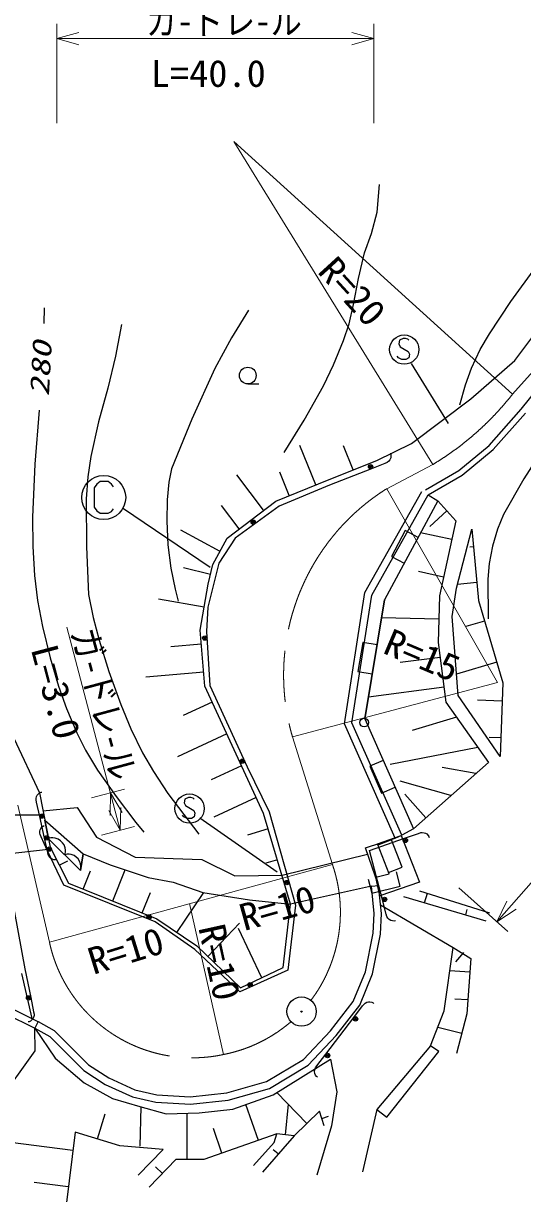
# Model space of a CAD drawing. Units: millimetres, scale not verified. Extents: x 40000 to 680000, y 20000 to 380000.
# Drawn here: x 449885 to 483978, y 239518 to 319326 of the extents above; entities that cross this region are included whole.
import ezdxf
from ezdxf.enums import TextEntityAlignment as Align

# ---------------------------------------------------------------- set-up
doc = ezdxf.new("R2010")
doc.units = ezdxf.units.MM
doc.header["$LTSCALE"] = 1000
doc.linetypes.add('CHAIN', pattern=[18.5, 12, -1.5, 3.5, -1.5])
for name, color, linetype, lineweight in [('M-BGD', 7, 'Continuous', 25), ('M-BGD-EXST', 7, 'Continuous', 25), ('M-BMK', 2, 'CHAIN', 13), ('M-BMK-SRVR', 3, 'Continuous', 25), ('M-STR-HTXT', 7, 'Continuous', 13), ('M-STR-STR1', 1, 'Continuous', 25)]:
    doc.layers.add(name, color=color, linetype=linetype, lineweight=lineweight)
doc.styles.add('ＭＳ ゴシック', font='')
doc.styles.get('ＭＳ ゴシック').set_extended_font_data('MS Gothic')

msp = doc.modelspace()

# ---------------------------------------------------------------- linework, layer by layer
at = {"layer": 'M-BGD'}
for p, q in [((451308, 299918), (451283, 298862)), ((483436, 296347), (486203, 300023)), ((480438, 293718), (483436, 296347)), ((483871, 293006), (486864, 296736)), ((465210, 294741), (465960, 294741)), ((476380, 290674), (480438, 293718)), ((481684, 290546), (483871, 293006)), ((481963, 290257), (484177, 292748)), ((469854, 287861), (468767, 290545)), ((472396, 288876), (471744, 290523)), ((474028, 289521), (476380, 290674)), ((479612, 288834), (481684, 290546)), ((474953, 290006), (474982, 289931)), ((474989, 289805), (474970, 289690)), ((474982, 289931), (474989, 289805)), ((479841, 288505), (481963, 290257)), ((470765, 288230), (474028, 289521)), ((473648, 288953), (470798, 287828)), ((474578, 289320), (473648, 288953)), ((474727, 289379), (474578, 289320)), ((474842, 289468), (474727, 289379)), ((474913, 289560), (474842, 289468)), ((474970, 289690), (474913, 289560)), ((466291, 286120), (464452, 288528)), ((467121, 286754), (470765, 288230)), ((468032, 287123), (467387, 288716)), ((477335, 287513), (479612, 288834)), ((477535, 287167), (479841, 288505)), ((470798, 287828), (467348, 286403)), ((473197, 280506), (477100, 287413)), ((463801, 284217), (467121, 286754)), ((473677, 280339), (477535, 287167)), ((478178, 286763), (474557, 280012)), ((477535, 287167), (478178, 286763)), ((478178, 286763), (479423, 285406)), ((464631, 284852), (463417, 286441)), ((467348, 286403), (464349, 284229)), ((478800, 286084), (477636, 285017)), ((479423, 285406), (478291, 280276)), ((463316, 283318), (460648, 284755)), ((462832, 282419), (463801, 284217)), ((464349, 284229), (463224, 282504)), ((475959, 284742), (475014, 282979)), ((476840, 284269), (475959, 284742)), ((479140, 284123), (477013, 284592)), ((479460, 280804), (480516, 284840)), ((480516, 284840), (480969, 279974)), ((480630, 283623), (480364, 283599)), ((475014, 282979), (475895, 282506)), ((462671, 281750), (460825, 282195)), ((463224, 282504), (462474, 279504)), ((462509, 281081), (462832, 282419)), ((478574, 281558), (476864, 281936)), ((461956, 277945), (462509, 281081)), ((480856, 281191), (479529, 281067)), ((471807, 271566), (473197, 280506)), ((472323, 271635), (473677, 280339)), ((478291, 280276), (478216, 277108)), ((479159, 278880), (479460, 280804)), ((462233, 279513), (459110, 280064)), ((462474, 279504), (462399, 277854)), ((474557, 280012), (473199, 271903)), ((473199, 271903), (474557, 280012)), ((480969, 279974), (482629, 274354)), ((478253, 278692), (474351, 278785)), ((479573, 273487), (479159, 278880)), ((481384, 278569), (480092, 278188)), ((462279, 274119), (461956, 277945)), ((462399, 277854), (462624, 274180)), ((462037, 276988), (459954, 276813)), ((473057, 277109), (472727, 275136)), ((474043, 276944), (473057, 277109)), ((478216, 277108), (478744, 273034)), ((478348, 276089), (475620, 275736)), ((482214, 275759), (479461, 274946)), ((462198, 275075), (458251, 274742)), ((472727, 275136), (473713, 274971)), ((466291, 265448), (462279, 274119)), ((462624, 274180), (465174, 268630)), ((478612, 274053), (473447, 273383)), ((482629, 274354), (482440, 269338)), ((462780, 273035), (460802, 272119)), ((478744, 273034), (481648, 268923)), ((482440, 269338), (479573, 273487)), ((482581, 273100), (480902, 273163)), ((475284, 263759), (471807, 271566)), ((475740, 263962), (472323, 271635)), ((473199, 271903), (476518, 264397)), ((479470, 272006), (476443, 271111)), ((449227, 270576), (450979, 266840)), ((463783, 270867), (460406, 269304)), ((482487, 270592), (481700, 270622)), ((480922, 269951), (474934, 268772)), ((474454, 269064), (473540, 268660)), ((464787, 268699), (462712, 267739)), ((465174, 268630), (466674, 265555)), ((473540, 268660), (474349, 266831)), ((481648, 268923), (476518, 264397)), ((480793, 268169), (478480, 268583)), ((479083, 266660), (475613, 267641)), ((450754, 266466), (450787, 266596)), ((450787, 266596), (450828, 266687)), ((450828, 266687), (450893, 266763)), ((450893, 266763), (450997, 266848)), ((450979, 266840), (451717, 263151)), ((450997, 266848), (451091, 266889)), ((451091, 266889), (451149, 266902)), ((474349, 266831), (475263, 267235)), ((477373, 265151), (475944, 266771)), ((450756, 266364), (450754, 266466)), ((450790, 266208), (450756, 266364)), ((451006, 265231), (450790, 266208)), ((451222, 265629), (453548, 265860)), ((453548, 265860), (454868, 263823)), ((465790, 266532), (462895, 265192)), ((451333, 263750), (451006, 265231)), ((451606, 263706), (451349, 264990)), ((451349, 264990), (453963, 262692)), ((468136, 259268), (466291, 265448)), ((466674, 265555), (468473, 259181)), ((451004, 264101), (451008, 264235)), ((451008, 264235), (451028, 264333)), ((451028, 264333), (451075, 264421)), ((451075, 264421), (451159, 264526)), ((451159, 264526), (451241, 264587)), ((451241, 264587), (451295, 264612)), ((466606, 264395), (465195, 263973)), ((476518, 264397), (475740, 263962)), ((451029, 264002), (451004, 264101)), ((451097, 263857), (451029, 264002)), ((451521, 262951), (451097, 263857)), ((451549, 262773), (451333, 263750)), ((451752, 263787), (451571, 263741)), ((453775, 261560), (451606, 263706)), ((451888, 263788), (451752, 263787)), ((452046, 263766), (451888, 263788)), ((452250, 263699), (452046, 263766)), ((452409, 263587), (452250, 263699)), ((452546, 263452), (452409, 263587)), ((452660, 263294), (452546, 263452)), ((454868, 263823), (457509, 262466)), ((473237, 263107), (475284, 263759)), ((473522, 262923), (475920, 263755)), ((474067, 263371), (475691, 263940)), ((474859, 261334), (474067, 263371)), ((475032, 263647), (474100, 263285)), ((475757, 261783), (475032, 263647)), ((475284, 263759), (475740, 263962)), ((475691, 263940), (476933, 260768)), ((475920, 263755), (476864, 264083)), ((476864, 264083), (477016, 264135)), ((477016, 264135), (477117, 264149)), ((477117, 264149), (477250, 264131)), ((477250, 264131), (477345, 264101)), ((477345, 264101), (477428, 264045)), ((477428, 264045), (477524, 263951)), ((477524, 263951), (477576, 263863)), ((477576, 263863), (477595, 263807)), ((452647, 260544), (451521, 262951)), ((451583, 262617), (451549, 262773)), ((451652, 262489), (451583, 262617)), ((451717, 263151), (452962, 260698)), ((452729, 263091), (452660, 263294)), ((452708, 262615), (452753, 262797)), ((452878, 262659), (452708, 262615)), ((452752, 262932), (452729, 263091)), ((452753, 262797), (452752, 262932)), ((453005, 262659), (452878, 262659)), ((453154, 262639), (453005, 262659)), ((453345, 262576), (453154, 262639)), ((453494, 262471), (453345, 262576)), ((453963, 262692), (453775, 261560)), ((453775, 261560), (453963, 262692)), ((453963, 262692), (455811, 261937)), ((474144, 260532), (473237, 263107)), ((474403, 259546), (473522, 262923)), ((448577, 262537), (449996, 254854)), ((451733, 262404), (451652, 262489)), ((451852, 262328), (451733, 262404)), ((451962, 262291), (451852, 262328)), ((452088, 262278), (451962, 262291)), ((452166, 262295), (452088, 262278)), ((452340, 261924), (452922, 262219)), ((453622, 262344), (453494, 262471)), ((453729, 262196), (453622, 262344)), ((453793, 262006), (453729, 262196)), ((453815, 261857), (453793, 262006)), ((453816, 261730), (453815, 261857)), ((455811, 261937), (458414, 261070)), ((457509, 262466), (462072, 262315)), ((462072, 262315), (464335, 261183)), ((467235, 262288), (466451, 262054)), ((474825, 261421), (475757, 261783)), ((453775, 261560), (453816, 261730)), ((453969, 260290), (454469, 261526)), ((455983, 259475), (456841, 261594)), ((458414, 261070), (460111, 260768)), ((464335, 261183), (467549, 261234)), ((473943, 261102), (474859, 261334)), ((474217, 259818), (473943, 261102)), ((475616, 260494), (475370, 261464)), ((458896, 258060), (452647, 260544)), ((452962, 260698), (459004, 258253)), ((460111, 260768), (462148, 260052)), ((473432, 260972), (473677, 260003)), ((473647, 260481), (474144, 260532)), ((473837, 258611), (473647, 260481)), ((473677, 260003), (475616, 260494)), ((474338, 258624), (474144, 260532)), ((476933, 260768), (474217, 259818)), ((476933, 260178), (481723, 258670)), ((457997, 258661), (458560, 260051)), ((460365, 257331), (462204, 260043)), ((462148, 260052), (465316, 259561)), ((465316, 259561), (468136, 259268)), ((474655, 258579), (474403, 259546)), ((481497, 258104), (475877, 259763)), ((477282, 259349), (477477, 260007)), ((467629, 254932), (468136, 259268)), ((468473, 259181), (467948, 254756)), ((473776, 257281), (473837, 258611)), ((474274, 257219), (474338, 258624)), ((474279, 259205), (479234, 256310)), ((474696, 258424), (474655, 258579)), ((480092, 258519), (480200, 258884)), ((461585, 256165), (458896, 258060)), ((459004, 258253), (461725, 256408)), ((462475, 255693), (464642, 257966)), ((474770, 258299), (474696, 258424)), ((474853, 258217), (474770, 258299)), ((474975, 258146), (474853, 258217)), ((475087, 258113), (474975, 258146)), ((475213, 258104), (475087, 258113)), ((475290, 258125), (475213, 258104)), ((466176, 254241), (464576, 257601)), ((473243, 254649), (473776, 257281)), ((473724, 254504), (474274, 257219)), ((461725, 256408), (464723, 253549)), ((478630, 251972), (479234, 256310)), ((479234, 256310), (480441, 255555)), ((464658, 253271), (461585, 256165)), ((479951, 255970), (479402, 255322)), ((480441, 255555), (480177, 251784)), ((449996, 254854), (450388, 252897)), ((467948, 254756), (464658, 253271)), ((464723, 253549), (467629, 254932)), ((472414, 252623), (473243, 254649)), ((480375, 254613), (479011, 254708)), ((449757, 254520), (450458, 251466)), ((472851, 252370), (473724, 254504)), ((448859, 252252), (450880, 251258)), ((450388, 252897), (450584, 251916)), ((470858, 250620), (472414, 252623)), ((471238, 250295), (472851, 252370)), ((472445, 251521), (473053, 252316)), ((473053, 252316), (473150, 252443)), ((473150, 252443), (473227, 252510)), ((473227, 252510), (473347, 252569)), ((473347, 252569), (473444, 252596)), ((473444, 252596), (473544, 252595)), ((473544, 252595), (473675, 252570)), ((473675, 252570), (473767, 252525)), ((473767, 252525), (473815, 252489)), ((480243, 252727), (479347, 252789)), ((448638, 251803), (450660, 250809)), ((450537, 251438), (450470, 251363)), ((450580, 251528), (450537, 251438)), ((450615, 251657), (450580, 251528)), ((450584, 251916), (450615, 251759)), ((450615, 251759), (450615, 251657)), ((470537, 249026), (472445, 251521)), ((477688, 249596), (478630, 251972)), ((480177, 251784), (479460, 249068)), ((450270, 251241), (450211, 251230)), ((450364, 251281), (450270, 251241)), ((450470, 251363), (450364, 251281)), ((450905, 251245), (450660, 250809)), ((450660, 250809), (451691, 250229)), ((450679, 249253), (450660, 250809)), ((450660, 250809), (452049, 248755)), ((450905, 251245), (451996, 250631)), ((451996, 250631), (454328, 248299)), ((469019, 248661), (470858, 250620)), ((479819, 250426), (478188, 250856)), ((451691, 250229), (454012, 247908)), ((469335, 248267), (471238, 250295)), ((447565, 244894), (450679, 249253)), ((469930, 248232), (470537, 249026)), ((477688, 249596), (474029, 245259)), ((474708, 244730), (478253, 249219)), ((478253, 249219), (477688, 249596)), ((452049, 248755), (454042, 247074)), ((454328, 248299), (455714, 247404)), ((466487, 247158), (469019, 248661)), ((466687, 246695), (469335, 248267)), ((466934, 246264), (470857, 248693)), ((469832, 248104), (469930, 248232)), ((470857, 248693), (471293, 246451)), ((454012, 247908), (455473, 246964)), ((469766, 247853), (469779, 247969)), ((469785, 247713), (469766, 247853)), ((469779, 247969), (469832, 248104)), ((469828, 247604), (469785, 247713)), ((469899, 247500), (469828, 247604)), ((469962, 247451), (469899, 247500)), ((454042, 247074), (455972, 246015)), ((455473, 246964), (457335, 246116)), ((455714, 247404), (457494, 246592)), ((463777, 246381), (466487, 247158)), ((463873, 245888), (466687, 246695)), ((455972, 246015), (457841, 245454)), ((457335, 246116), (458928, 245764)), ((457494, 246592), (458998, 246260)), ((458998, 246260), (461276, 246121)), ((461276, 246121), (463777, 246381)), ((461287, 245619), (463873, 245888)), ((464193, 245267), (466934, 246264)), ((469238, 244302), (467192, 246424)), ((471293, 246451), (470919, 244146)), ((457841, 245454), (459647, 244956)), ((457871, 242745), (457931, 245429)), ((458928, 245764), (461287, 245619)), ((459647, 244956), (461889, 245018)), ((461889, 245018), (464193, 245267)), ((465936, 243150), (465082, 245591)), ((467774, 243524), (467994, 245616)), ((470110, 245143), (468366, 243461)), ((470421, 244146), (470110, 245143)), ((474029, 245259), (473048, 240996)), ((474029, 245259), (474708, 244730)), ((454944, 243243), (455469, 244957)), ((461079, 241842), (461079, 244996)), ((470265, 244645), (470730, 244790)), ((453418, 243711), (452796, 238728)), ((456470, 242776), (453418, 243711)), ((467182, 243586), (462200, 241842)), ((463445, 242278), (462857, 243960)), ((468366, 243461), (466217, 240977)), ((467000, 243009), (467182, 243586)), ((468366, 243461), (467182, 243586)), ((470919, 244146), (469918, 240770)), ((453263, 242465), (447564, 243177)), ((459420, 242527), (456470, 242776)), ((465601, 241443), (467000, 243009)), ((457713, 240774), (459420, 242527)), ((460285, 241842), (458477, 239948)), ((462200, 241842), (460285, 241842)), ((467292, 242219), (466954, 242511)), ((459381, 240895), (458899, 241355)), ((452951, 239974), (450613, 240266))]:
    msp.add_line(p, q, dxfattribs=at)
for points in [[(479699, 293318), (480071, 294668), (480484, 295809), (481084, 297077), (481710, 298162), (483179, 300356), (484885, 302713), (485821, 304010), (486701, 305406), (487623, 307123), (488559, 309096), (489937, 312205), (491179, 315264), (494441, 324435), (495736, 327903), (497168, 331423), (499255, 335574)], [(467704, 290061), (469064, 292278), (470371, 294612), (471072, 296051), (471749, 297689), (472122, 298830), (472432, 300156), (472763, 301928), (473190, 303668), (473656, 304992), (474041, 306447), (474215, 308350)], [(491610, 301645), (490849, 300012), (489990, 298426), (488704, 296398), (487500, 294292), (486516, 292323), (485506, 290537), (484061, 288262), (482666, 285835), (482253, 284823), (481912, 283667), (481693, 282483), (481600, 281428), (481623, 278718)], [(465248, 299776), (464104, 297893), (462967, 295800), (461397, 292339), (459999, 288948), (459812, 288038), (459695, 286840), (459672, 285374), (459759, 283771), (459961, 282183), (460250, 280751), (460455, 279918)], [(456591, 298798), (456180, 296636), (455659, 294457), (455023, 292142), (454491, 289794), (454286, 288407), (454179, 286905), (454191, 283626), (454337, 280387), (454642, 278813), (455050, 277257), (455721, 275120), (456542, 272874), (457234, 271209), (458019, 269589), (458762, 268298), (459761, 266804), (461873, 264021)], [(450971, 292941), (450678, 289260), (450500, 285662), (450520, 283660), (450648, 281662), (450856, 279960), (451185, 278192), (451712, 276053), (452292, 274116), (452824, 272601), (453525, 270944), (454134, 269756), (454958, 268392), (456221, 266590), (457574, 264838), (458107, 264168)]]:
    msp.add_lwpolyline(points, dxfattribs=at)
for centre, radius in [((465210, 295311), 570), ((473593, 289093), 150), ((473593, 289093), 90), ((473593, 289093), 30), ((465581, 285307), 150), ((465581, 285307), 90), ((465581, 285307), 30), ((462276, 277408), 150), ((462276, 277408), 90), ((462276, 277408), 30), ((473156, 271643), 300), ((464837, 269004), 150), ((464837, 269004), 90), ((464837, 269004), 30), ((451152, 265264), 150), ((451152, 265264), 90), ((451152, 265264), 30), ((451480, 263782), 150), ((451480, 263782), 90), ((451480, 263782), 30), ((475969, 263613), 150), ((475969, 263613), 90), ((475969, 263613), 30), ((451656, 263015), 150), ((451656, 263015), 90), ((451656, 263015), 30), ((467880, 260732), 150), ((467880, 260732), 90), ((467880, 260732), 30), ((474548, 259584), 150), ((474548, 259584), 90), ((474548, 259584), 30), ((458476, 258388), 150), ((458476, 258388), 90), ((458476, 258388), 30), ((465370, 253757), 150), ((465370, 253757), 90), ((450241, 252867), 150), ((465370, 253757), 30), ((450241, 252867), 90), ((450241, 252867), 30), ((472565, 251430), 150), ((472565, 251430), 90), ((472565, 251430), 30), ((470656, 248935), 150), ((470656, 248935), 90), ((470656, 248935), 30)]:
    msp.add_circle(centre, radius, dxfattribs=at)
at = {"layer": 'M-BGD-EXST'}
for p, q in [((475572, 297719), (475532, 297479)), ((475812, 297839), (475572, 297719)), ((475972, 297839), (475812, 297839)), ((476132, 297799), (475972, 297839)), ((476212, 297719), (476132, 297799)), ((475532, 297479), (475612, 297279)), ((475612, 297279), (476172, 296959)), ((476172, 296959), (476252, 296759)), ((475492, 296519), (475412, 296639)), ((475732, 296399), (475492, 296519)), ((476012, 296399), (475732, 296399)), ((476212, 296519), (476012, 296399)), ((476252, 296759), (476212, 296519)), ((476361, 296141), (478882, 292038)), ((454893, 287894), (454713, 287654)), ((454713, 287654), (454713, 286334)), ((455133, 288074), (454893, 287894)), ((455673, 288074), (455133, 288074)), ((455913, 287894), (455673, 288074)), ((456033, 287714), (455913, 287894)), ((454713, 286334), (454893, 286094)), ((454893, 286094), (455133, 285914)), ((455133, 285914), (455673, 285914)), ((455673, 285914), (455913, 286034)), ((455913, 286034), (456033, 286214)), ((456663, 286292), (462643, 282247)), ((460916, 266416), (460876, 266176)), ((460876, 266176), (460956, 265976)), ((461156, 266536), (460916, 266416)), ((460956, 265976), (461516, 265656)), ((461316, 266536), (461156, 266536)), ((461476, 266496), (461316, 266536)), ((461556, 266416), (461476, 266496)), ((460836, 265216), (460756, 265336)), ((461076, 265096), (460836, 265216)), ((461356, 265096), (461076, 265096)), ((461556, 265216), (461356, 265096)), ((461516, 265656), (461596, 265456)), ((461596, 265456), (461556, 265216)), ((461939, 265155), (467215, 261462))]:
    msp.add_line(p, q, dxfattribs=at)
for centre, radius in [((475892, 297079), 1000), ((455373, 286994), 1500), ((461236, 265776), 1000)]:
    msp.add_circle(centre, radius, dxfattribs=at)
at = {"layer": 'M-BMK'}
for p, q in [((483290, 294044), (516173, 330759)), ((474696, 287592), (477835, 289238)), ((470989, 261970), (468262, 270667)), ((449503, 266009), (451664, 256670))]:
    msp.add_line(p, q, dxfattribs=at)
for centre, radius, start, end in [((467562, 306398), 20000, 300.90807, 321.85027), ((482658, 274879), 15000, 122.06122, 196.31033), ((461534, 258714), 10000, 323.01639, 19.00345), ((461439, 258779), 10000, 192.17841, 282.21211), ((461633, 258819), 10000, 281.07452, 310.72403)]:
    msp.add_arc(centre, radius, start, end, dxfattribs=at)
at = {"layer": 'M-BMK-SRVR'}
for radius in [1000, 40]:
    msp.add_circle((468882, 251930), radius, dxfattribs=at)
at = {"layer": 'M-STR-HTXT'}
for p, q in [((452163, 312518), (452163, 319291)), ((473811, 319291), (473811, 312518)), ((452163, 318291), (453663, 318711)), ((472311, 318711), (473811, 318291)), ((453663, 317871), (452163, 318291)), ((452163, 318291), (473811, 318291)), ((473811, 318291), (472311, 317871)), ((482221, 258064), (535050, 317960)), ((477835, 289238), (464250, 311283)), ((464250, 311283), (483290, 294044)), ((482261, 274367), (474696, 287592)), ((452863, 278141), (456505, 264300)), ((468262, 270667), (482261, 274367)), ((454540, 266512), (456800, 267107)), ((455809, 265295), (455833, 266852)), ((455833, 266852), (456621, 265509)), ((456529, 265857), (456505, 264300)), ((456505, 264300), (455717, 265643)), ((457472, 264554), (455212, 263959)), ((451664, 256670), (470989, 261970)), ((479615, 260362), (482971, 257402)), ((482221, 258064), (482898, 259466)), ((461233, 259294), (463554, 249006)), ((483528, 258911), (482221, 258064))]:
    msp.add_line(p, q, dxfattribs=at)
at = {"layer": 'M-STR-STR1'}
for p, q in [((447968, 265360), (451276, 265357)), ((451792, 263004), (448377, 262612)), ((467549, 261234), (473392, 262667)), ((473647, 260481), (468136, 259268))]:
    msp.add_line(p, q, dxfattribs=at)

# ---------------------------------------------------------------- texts
at = {"layer": 'M-BGD', "style": 'ＭＳ ゴシック', "oblique": 15, "width": 1.4}
msp.add_text('280', height=1320, rotation=86.9, dxfattribs=at).set_placement((452023, 293854), align=Align.BOTTOM_LEFT)
at = {"layer": 'M-STR-HTXT', "style": 'ＭＳ ゴシック'}
for s, width, p in [('ガ-ドレ-ル', 0.85, (458279, 318022)), ('L=40.0', 1.05, (458585, 314448))]:
    msp.add_text(s, height=1833, dxfattribs=dict(at, width=width)).set_placement(p, align=Align.BOTTOM_LEFT)
for s, rotation, width, p in [('R=20', 312.4, 1.05, (469498, 301995)), ('ガ-ドレ-ル', 285.1, 0.85, (452580, 277661)), ('R=15', 337.1, 1.05, (474130, 275908)), ('L=3.0', 284.8, 1.05, (449849, 276538)), ('R=10', 15.6, 1.05, (465101, 256891)), ('R=10', 282.4, 1.05, (461287, 257543)), ('R=10', 17.2, 1.05, (454811, 253908))]:
    msp.add_text(s, height=1833, rotation=rotation, dxfattribs=dict(at, width=width)).set_placement(p, align=Align.BOTTOM_LEFT)

doc.saveas('drawing.dxf')
